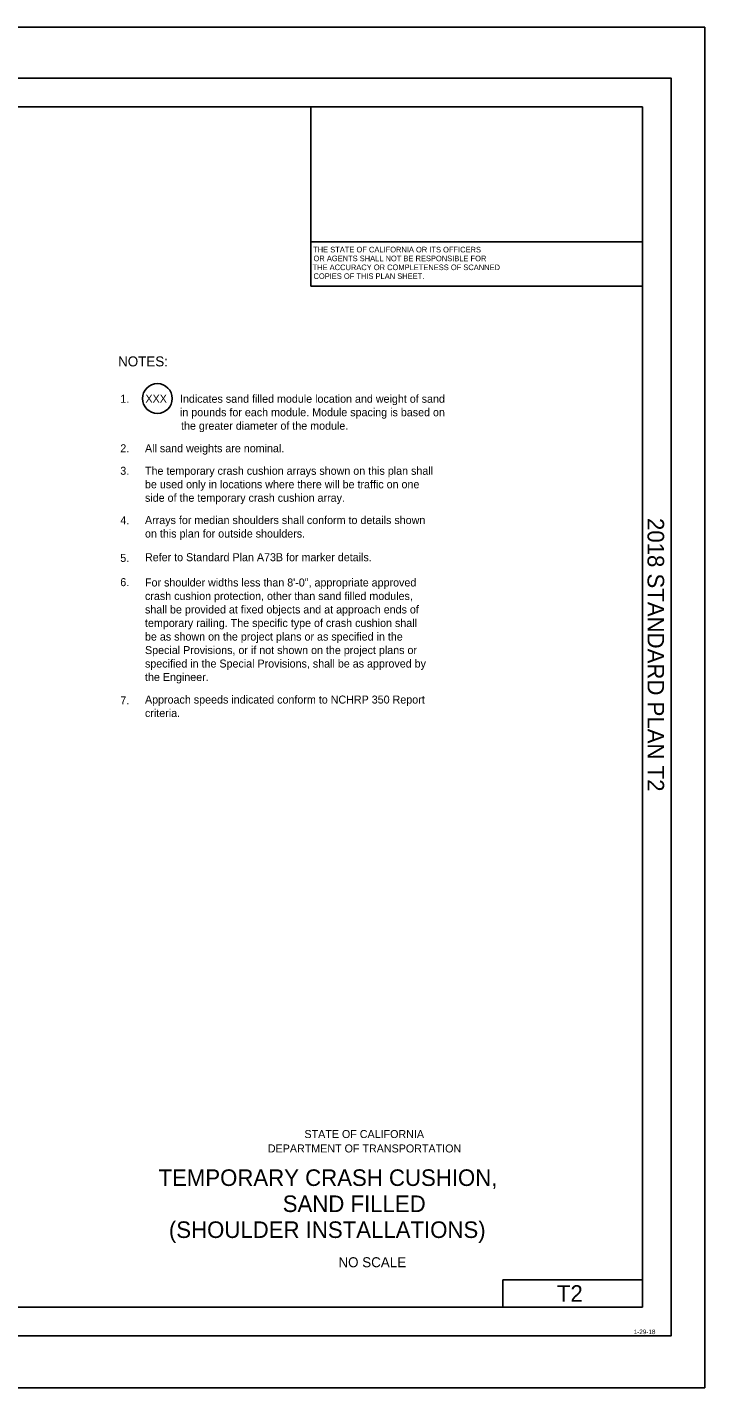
# Model space of a CAD drawing. Extents: x -894 to 866, y -476 to 714.
# Drawn here: x 274 to 866, y -476 to 714 of the extents above; entities that cross this region are included whole.
import ezdxf

# ---------------------------------------------------------------- set-up
doc = ezdxf.new("R2010")
doc.units = 0
for name, color, linetype in [('10 Sheet Format', 7, 'Continuous'), ('57 Undefined', 7, 'Continuous'), ('60 Nongeo Data', 7, 'Continuous')]:
    doc.layers.add(name, color=color, linetype=linetype)

msp = doc.modelspace()

# ---------------------------------------------------------------- linework, layer by layer
at = {"layer": '10 Sheet Format'}
for p, q in [((-863.5, 669), (836.5, 669)), ((836.5, 669), (836.5, -431)), ((-813.5, 644), (811.5, 644)), ((521.5, 487), (521.5, 643.9)), ((811.5, -406), (811.5, 644)), ((811.5, 525.9), (521.5, 525.9)), ((811.5, 487), (521.5, 487)), ((811.5, -381.9), (689.5, -381.9)), ((689.5, -381.9), (689.5, -406)), ((-813.5, -406), (811.5, -406)), ((-863.5, -431), (836.5, -431))]:
    msp.add_line(p, q, dxfattribs=at)
for points in [[(-894, 713.6), (866, 713.6), (866, -476.4), (-894, -476.4)], [(-863.5, -431), (836.5, -431), (836.5, 669), (-863.5, 669)]]:
    msp.add_lwpolyline(points, close=True, dxfattribs=at)
at = {"layer": '57 Undefined'}
msp.add_circle((387.4, 388.8), 13, dxfattribs=at)

# ---------------------------------------------------------------- texts
at = {"layer": '10 Sheet Format'}
for s, height, p in [('THE STATE OF CALIFORNIA OR ITS OFFICERS', 4.9, (523.6, 516.6)), ('OR AGENTS SHALL NOT BE RESPONSIBLE FOR', 4.9, (523.9, 508.9)), ('THE ACCURACY OR COMPLETENESS OF SCANNED', 4.9, (523.1, 501.1)), ('COPIES OF THIS PLAN SHEET.', 4.9, (523.9, 493.4)), ('STATE OF CALIFORNIA', 7, (516, -258)), ('DEPARTMENT OF TRANSPORTATION', 7, (484, -270.6)), ('TEMPORARY CRASH CUSHION,', 14.5, (388.4, -299.9)), ('SAND FILLED', 14.5, (497, -322.7)), ('(SHOULDER INSTALLATIONS)', 14.5, (397.5, -345.4)), ('NO SCALE', 8.75, (545.7, -371)), ('1-29-18', 4, (803.8, -429.5))]:
    msp.add_text(s, height=height, dxfattribs=at).set_placement(p)
msp.add_text('2018 STANDARD PLAN T2', height=14.5, rotation=270, dxfattribs=at).set_placement((815.9, 284.3))
at = {"layer": '57 Undefined'}
for s, height, p in [('NOTES:', 8.75, (353.1, 416.9)), ('1.', 7, (355, 385.1)), ('XXX', 7, (377, 385.2)), ('Indicates sand filled module location and weight of sand', 7, (407.2, 385.1)), ('in pounds for each module. Module spacing is based on', 7, (407.2, 373.3)), ('the greater diameter of the module.', 7, (408.1, 361.5)), ('2.', 7, (355, 341.8)), ('All sand weights are nominal.', 7, (376.6, 341.8)), ('3.', 7, (355, 322.1)), ('The temporary crash cushion arrays shown on this plan shall', 7, (376.6, 322.1)), ('be used only in locations where there will be traffic on one', 7, (376.6, 310.3)), ('side of the temporary crash cushion array.', 7, (376.6, 298.5)), ('4.', 7, (355, 278.8)), ('Arrays for median shoulders shall conform to details shown', 7, (376.6, 279)), ('on this plan for outside shoulders.', 7, (376.6, 267.2)), ('5.', 7, (355, 245.9)), ('Refer to Standard Plan A73B for marker details.', 7, (376.6, 246.5)), ('6.', 7, (355, 224.7)), ('For shoulder widths less than 8\'-0", appropriate approved', 7, (376.6, 224.4)), ('crash cushion protection, other than sand filled modules,', 7, (376.6, 212.6)), ('shall be provided at fixed objects and at approach ends of', 7, (376.6, 200.8)), ('temporary railing. The specific type of crash cushion shall', 7, (376.6, 189)), ('be as shown on the project plans or as specified in the', 7, (376.6, 177.1)), ('Special Provisions, or if not shown on the project plans or', 7, (376.6, 165.3)), ('specified in the Special Provisions, shall be as approved by ', 7, (376.6, 153.5)), ('the Engineer.', 7, (376.6, 141.7)), ('7.', 7, (355, 121.3)), ('Approach speeds indicated conform to NCHRP 350 Report ', 7, (376.6, 122)), ('criteria.', 7, (376.6, 110.2))]:
    msp.add_text(s, height=height, dxfattribs=at).set_placement(p)
at = {"layer": '60 Nongeo Data'}
msp.add_text('T2', height=14.5, dxfattribs=at).set_placement((736.7, -401.2))

doc.saveas('drawing.dxf')
